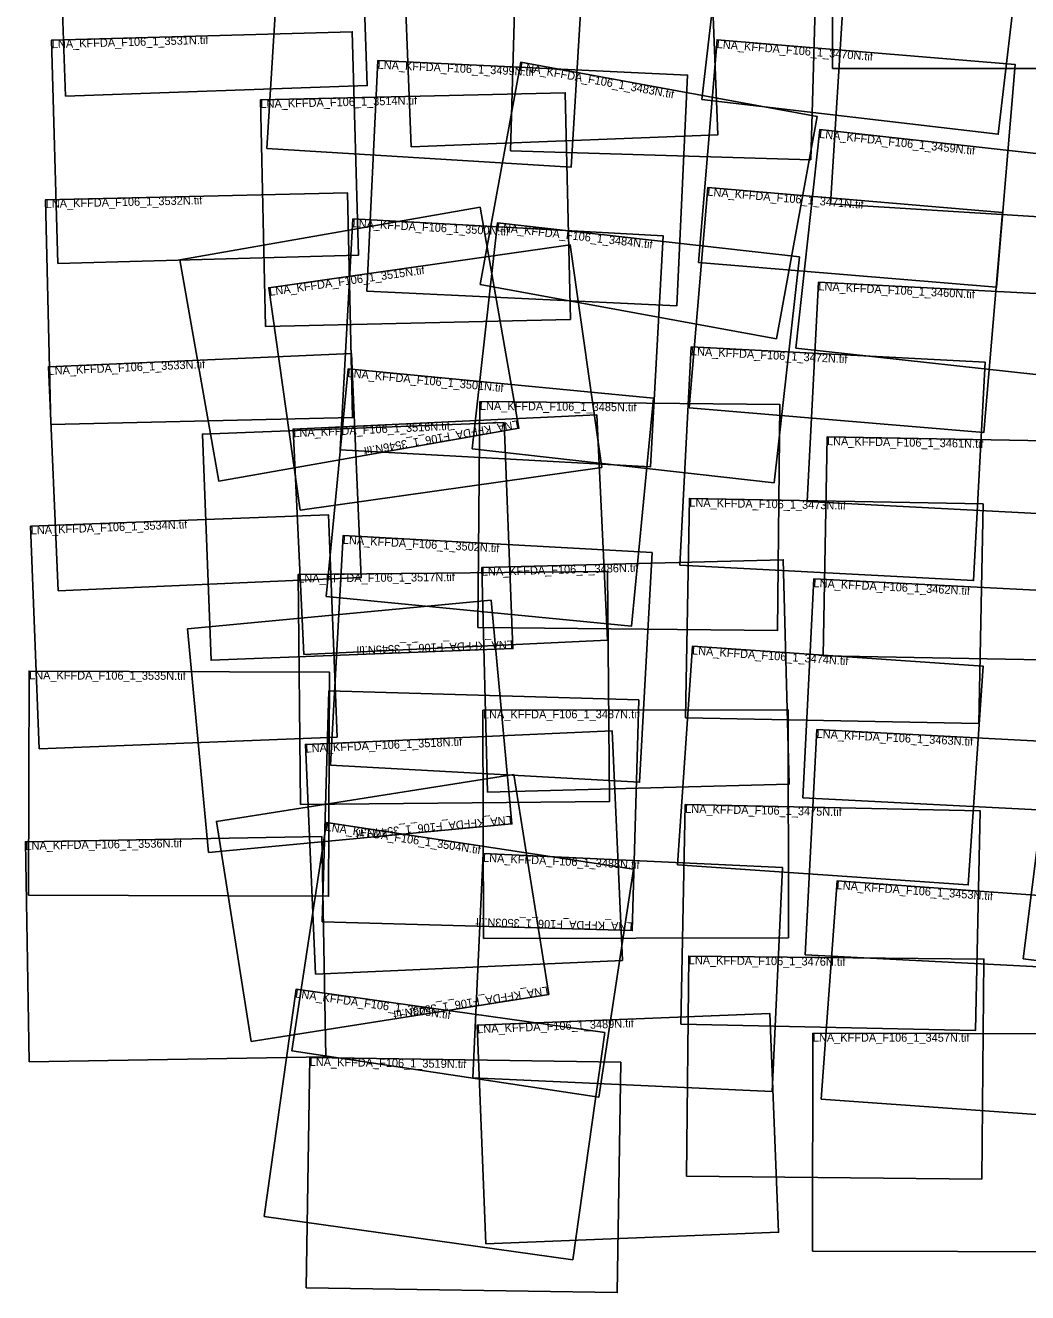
# Model space of a CAD drawing. Extents: x 488914 to 502267, y 255628 to 273131.
# Drawn here: x 489031 to 495143, y 256456 to 264185 of the extents above; entities that cross this region are included whole.
import ezdxf

# ---------------------------------------------------------------- set-up
doc = ezdxf.new("R2010")
doc.units = 0
doc.layers.add('Default', color=7, linetype='Continuous')

msp = doc.modelspace()

# ---------------------------------------------------------------- linework, layer by layer
at = {"layer": 'Default'}
for points in [[(493953.6, 263922.6), (493953.9, 265282.9), (495767.5, 265282.5), (495767.2, 263922.2)], [(489275.1, 263754), (489227.6, 265121.4), (491067.7, 265185.3), (491115.3, 263818)], [(493155.4, 263732.5), (493313.8, 265084.4), (495122.2, 264872.6), (494963.9, 263520.7)], [(491383.7, 263444.9), (491329.4, 264840.6), (493199.5, 264913.3), (493253.7, 263517.6)], [(490504.1, 263434.2), (490588.4, 264812.4), (492443.7, 264698.9), (492359.4, 263320.7)], [(491989.1, 263419.4), (492029, 264774.3), (493860, 264720.4), (493820.1, 263365.5)], [(493941.3, 263095.9), (494024.3, 264427.7), (495819.4, 264315.8), (495736.4, 262984.1)], [(489228.7, 262732.9), (489191, 264095.9), (491023.8, 264146.5), (491061.5, 262783.6)], [(493137, 262738.2), (493249.8, 264097.6), (495067, 263946.8), (494954.3, 262587.5)], [(491114, 262563.5), (491180.5, 263971.1), (493069.6, 263881.9), (493003.1, 262474.3)], [(491804, 262604.1), (492051.6, 263960.1), (493859.1, 263630), (493611.5, 262274.1)], [(490496.1, 262348.6), (490463.8, 263730.6), (492322.9, 263774), (492355.1, 262392)], [(493729.4, 262215.7), (493875.7, 263549.2), (495655.7, 263353.9), (495509.4, 262020.4)], [(493079.4, 261853.3), (493193, 263196.6), (494989.2, 263044.7), (494875.6, 261701.4)], [(489185.7, 261750.1), (489153.9, 263122.1), (490994.4, 263164.7), (491026.2, 261792.7)], [(491803.9, 263077), (492041.2, 261727.7), (490209.7, 261405.6), (489972.5, 262754.9)], [(490951.1, 261596.3), (491028.1, 263004.4), (492921.1, 262900.9), (492844.2, 261492.8)], [(491754.7, 261602.6), (491909.8, 262980.1), (493751.7, 262772.8), (493596.6, 261395.2)], [(490707.5, 261228.5), (490515, 262584.7), (492353.3, 262845.7), (492545.8, 261489.5)], [(493798.8, 261281.3), (493868.8, 262619.8), (495662.3, 262526), (495592.3, 261187.5)], [(493022.2, 260892.4), (493091.6, 262223.8), (494883.6, 262130.4), (494814.1, 260798.9)], [(489231.2, 260735.8), (489170.9, 262102.8), (491018.8, 262184.3), (491079.1, 260817.3)], [(490864.6, 260700.8), (490998.6, 262090.3), (492861.8, 261910.7), (492727.9, 260521.1)], [(491789.3, 260512.8), (491803, 261890.2), (493632.4, 261872), (493618.7, 260494.6)], [(490728, 260348.4), (490663.7, 261723), (492516.2, 261809.5), (492580.4, 260434.9)], [(491951.3, 261763.1), (492004.5, 260383.9), (490163.8, 260313), (490110.7, 261692.2)], [(493896.3, 260339.4), (493920.2, 261675.2), (495699.5, 261643.5), (495675.6, 260307.6)], [(493055.7, 259961.3), (493080.7, 261299.9), (494871.2, 261266.5), (494846.2, 259927.9)], [(489115.1, 259773.4), (489062.3, 261130), (490879.2, 261200.8), (490932.1, 259844.2)], [(490891.7, 259672.7), (490968.8, 261073.3), (492853.4, 260969.6), (492776.3, 259569)], [(491849.8, 259507.8), (491813.7, 260877.9), (493652.8, 260926.3), (493688.8, 259556.2)], [(490707.9, 259433.9), (490694.6, 260836.8), (492580.6, 260854.7), (492593.9, 259451.8)], [(493771.6, 259472.8), (493839, 260809.2), (495633.4, 260718.8), (495566.1, 259382.4)], [(491870.5, 260678.8), (491998.4, 259314.6), (490148, 259141.2), (490020.1, 260505.4)], [(493007.2, 259064.4), (493099.1, 260398.4), (494872.6, 260276.2), (494780.7, 258942.2)], [(489049, 258879.6), (489053.6, 260246.4), (490884.9, 260240.3), (490880.3, 258873.4)], [(492772, 260072.5), (492732.2, 258664.2), (490840.8, 258717.7), (490880.7, 260126)], [(491824.1, 258616.7), (491821.6, 260007.9), (493682.2, 260011.3), (493684.7, 258620.1)], [(490801, 258398.2), (490738.4, 259799.3), (492609.4, 259883), (492672.1, 258481.8)], [(493787.3, 258516.7), (493858.1, 259889.8), (495684, 259795.7), (495613.1, 258422.5)], [(495116.5, 258491.1), (495281.8, 259819), (497050, 259598.8), (496884.6, 258270.9)], [(492010.6, 259616.5), (492222.6, 258274.4), (490407.9, 257987.8), (490195.9, 259329.8)], [(493027.4, 258093.1), (493055.3, 259432.5), (494853.7, 259394.9), (494825.8, 258055.5)], [(490655.6, 257931.5), (490866.9, 259323.3), (492739.4, 259039), (492528, 257647.2)], [(489053.5, 257862.8), (489030.5, 259206.4), (490839.3, 259237.4), (490862.4, 257893.8)], [(491760.6, 257766.8), (491823.6, 259133.7), (493648, 259049.6), (493585, 257682.7)], [(493884.8, 257636.4), (493980.9, 258967.1), (495747.9, 258839.5), (495651.9, 257508.9)], [(493063.2, 257166.6), (493076.9, 258508.6), (494877.2, 258490.2), (494863.5, 257148.2)], [(490487.2, 256921.2), (490681.9, 258306.1), (492564.2, 258041.5), (492369.4, 256656.5)], [(491838.1, 256753.5), (491785.4, 258087.7), (493571.2, 258158.1), (493623.9, 256824)], [(493830.8, 256708.7), (493833.4, 258037.5), (495605.2, 258034), (495602.6, 256705.2)], [(490743.8, 256484.4), (490765, 257889.3), (492662, 257860.7), (492640.8, 256455.8)]]:
    msp.add_lwpolyline(points, close=True, dxfattribs=at)

# ---------------------------------------------------------------- texts
for s, rotation, p in [('LNA_KFFDA_F106_1_3531N.tif', 1.58329, (489192.4, 264045.9)), ('LNA_KFFDA_F106_1_3470N.tif', 355.25853, (493245.7, 264047.7)), ('LNA_KFFDA_F106_1_3499N.tif', 357.29715, (491178.1, 263921.1)), ('LNA_KFFDA_F106_1_3483N.tif', 349.65143, (492042.7, 263910.9)), ('LNA_KFFDA_F106_1_3514N.tif', 1.33731, (490465, 263680.7)), ('LNA_KFFDA_F106_1_3459N.tif', 353.73822, (493870.2, 263499.5)), ('LNA_KFFDA_F106_1_3471N.tif', 355.16588, (493188.8, 263146.8)), ('LNA_KFFDA_F106_1_3532N.tif', 1.32589, (489155.1, 263072.1)), ('LNA_KFFDA_F106_1_3500N.tif', 356.87275, (491025.4, 262954.4)), ('LNA_KFFDA_F106_1_3484N.tif', 353.57604, (491904.2, 262930.4)), ('LNA_KFFDA_F106_1_3515N.tif', 8.08029, (490522, 262535.2)), ('LNA_KFFDA_F106_1_3460N.tif', 357.00626, (493866.1, 262569.8)), ('LNA_KFFDA_F106_1_3472N.tif', 357.01432, (493089, 262173.9)), ('LNA_KFFDA_F106_1_3533N.tif', 2.52612, (489173.1, 262052.8)), ('LNA_KFFDA_F106_1_3501N.tif', 354.49355, (490993.8, 262040.5)), ('LNA_KFFDA_F106_1_3485N.tif', 359.43085, (491802.5, 261840.2)), ('LNA_KFFDA_F106_1_3516N.tif', 2.67585, (490666, 261673)), ('LNA_KFFDA_F106_1_3546N.tif', 189.97409, (492032.6, 261777)), ('LNA_KFFDA_F106_1_3461N.tif', 358.97741, (493919.3, 261625.2)), ('LNA_KFFDA_F106_1_3473N.tif', 358.9315, (493079.7, 261249.9)), ('LNA_KFFDA_F106_1_3534N.tif', 2.23128, (489064.2, 261080)), ('LNA_KFFDA_F106_1_3502N.tif', 356.84846, (490966.1, 261023.4)), ('LNA_KFFDA_F106_1_3486N.tif', 1.50795, (491815.1, 260827.9)), ('LNA_KFFDA_F106_1_3517N.tif', 0.54177, (490695.1, 260786.8)), ('LNA_KFFDA_F106_1_3462N.tif', 357.11498, (493836.5, 260759.2)), ('LNA_KFFDA_F106_1_3545N.tif', 182.20644, (492002.5, 260433.9)), ('LNA_KFFDA_F106_1_3474N.tif', 356.05836, (493095.6, 260348.6)), ('LNA_KFFDA_F106_1_3535N.tif', 359.80778, (489053.4, 260196.4)), ('LNA_KFFDA_F106_1_3487N.tif', 0.10544, (491821.7, 259957.9)), ('LNA_KFFDA_F106_1_3463N.tif', 357.04669, (493855.5, 259839.9)), ('LNA_KFFDA_F106_1_3518N.tif', 2.55895, (490740.6, 259749.4)), ('LNA_KFFDA_F106_1_3475N.tif', 358.80437, (493054.3, 259382.5)), ('LNA_KFFDA_F106_1_3544N.tif', 185.35467, (491993.7, 259364.4)), ('LNA_KFFDA_F106_1_3504N.tif', 351.36587, (490859.4, 259273.9)), ('LNA_KFFDA_F106_1_3536N.tif', 0.98171, (489031.4, 259156.4)), ('LNA_KFFDA_F106_1_3488N.tif', 357.3596, (491821.3, 259083.8)), ('LNA_KFFDA_F106_1_3453N.tif', 355.87196, (493977.3, 258917.2)), ('LNA_KFFDA_F106_1_3503N.tif', 178.37913, (492733.6, 258714.2)), ('LNA_KFFDA_F106_1_3476N.tif', 359.41303, (493076.4, 258458.6)), ('LNA_KFFDA_F106_1_3505N.tif', 351.99597, (490674.9, 258256.6)), ('LNA_KFFDA_F106_1_3543N.tif', 188.97605, (492214.8, 258323.8)), ('LNA_KFFDA_F106_1_3489N.tif', 2.26011, (491787.4, 258037.7)), ('LNA_KFFDA_F106_1_3457N.tif', 359.88729, (493833.3, 257987.5)), ('LNA_KFFDA_F106_1_3519N.tif', 359.13496, (490764.2, 257839.3))]:
    msp.add_text(s, height=50, rotation=rotation, dxfattribs=at).set_placement(p)

doc.saveas('drawing.dxf')
